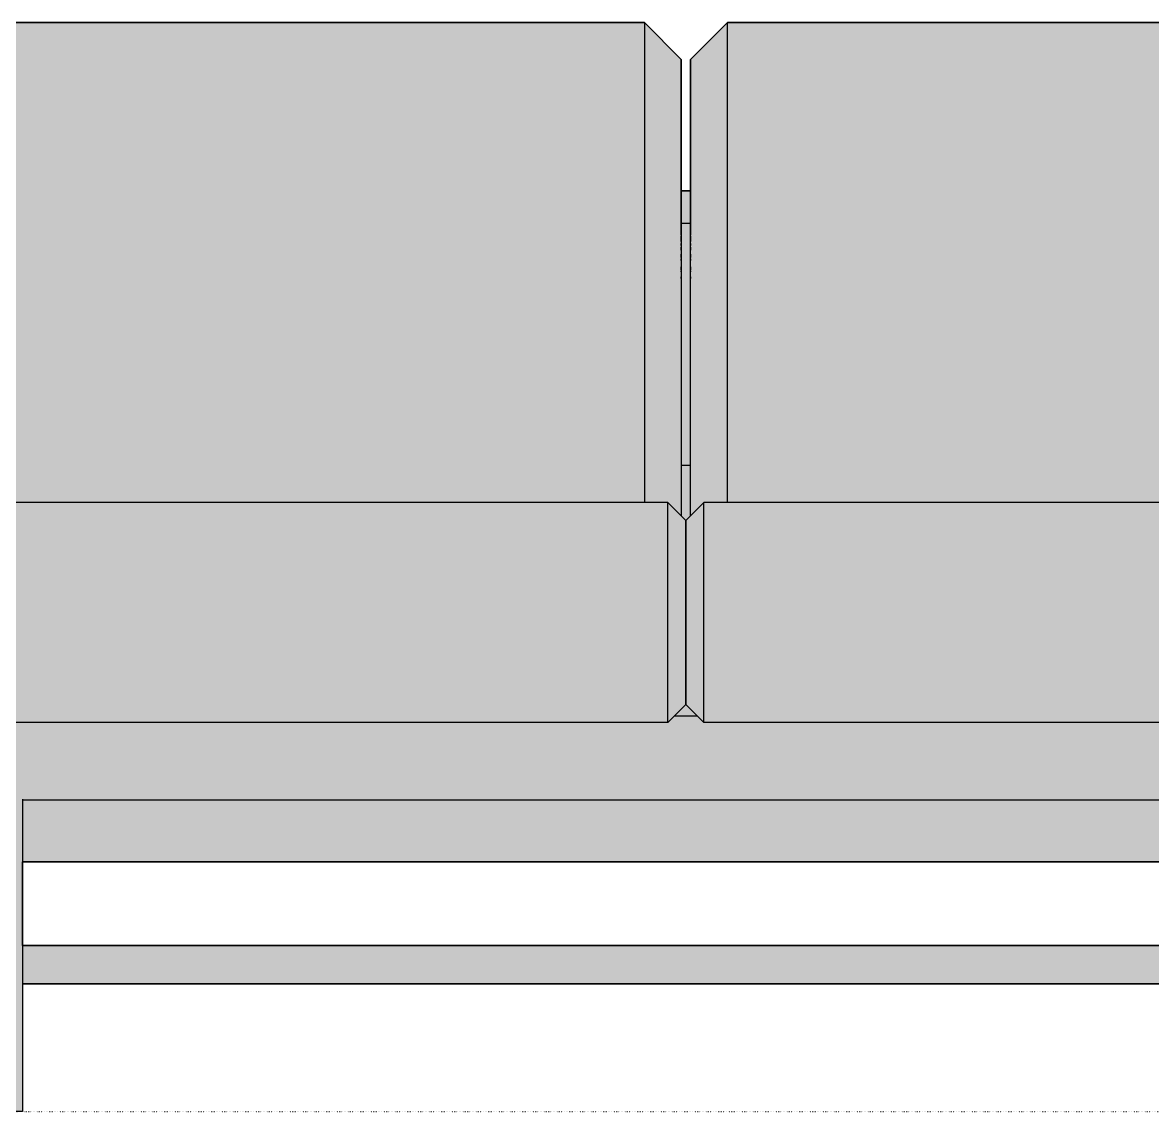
# Model space of a CAD drawing. Header units: millimetres. Extents: x 0 to 6384, y -1474 to 740.
# Drawn here: x 1549 to 2317, y 0 to 740 of the extents above; entities that cross this region are included whole.
import ezdxf

# ---------------------------------------------------------------- set-up
doc = ezdxf.new("R2010")
doc.units = ezdxf.units.MM
doc.linetypes.add('Dots', pattern=[1, 0, -1])
doc.layers.add('Blocks', color=7, linetype='Continuous')
doc.layers.add('Blocks$Fill', color=7, linetype='Continuous', true_color=0xffffff)
for name, color, linetype, lineweight, true_color in [('Blocks$Inner', 7, 'Continuous', 25, 0x007f00), ('Blocks$Outline', 7, 'Continuous', 35, 0xff3f3f), ('Groud', 7, 'Dots', 25, 0x243775)]:
    doc.layers.add(name, color=color, linetype=linetype, lineweight=lineweight, true_color=true_color)

# ---------------------------------------------------------------- blocks, each defined once
blk = doc.blocks.new('Lissoni Sofa Front')
at = {"layer": 'Blocks$Fill'}
h = blk.add_hatch(color=256, dxfattribs=at)
h.paths.add_polyline_path([(-199.13, 714.52), (-224.13, 739.52), (-1055.77, 739.52), (-1080.77, 714.52), (-1080.77, 714.52), (-1080.77, 643.77), (-1080.77, 643.14), (-1080.77, 641.87), (-1080.77, 637.06), (-1080.77, 636.15), (-1080.77, 625.35), (-1087.15, 625.35), (-1087.15, 636.15), (-1087.15, 637.06), (-1087.15, 641.87), (-1087.15, 643.14), (-1087.15, 643.77), (-1087.15, 714.16), (-1087.15, 714.52), (-1112.15, 739.52), (-1943.79, 739.52), (-1968.79, 714.52), (-1968.79, 625.35), (-1975.16, 625.35), (-1975.16, 636.15), (-1975.16, 637.06), (-1975.16, 641.87), (-1975.16, 643.14), (-1975.16, 643.77), (-1975.16, 714.16), (-1975.16, 714.52), (-1975.16, 714.52), (-2000.17, 739.52), (-2831.81, 739.52), (-2856.81, 714.52), (-2856.81, 714.52), (-2856.81, 620.56), (-2860.01, 617.35), (-2860.01, 617.35), (-2860.01, 601.35), (-2860.01, 520.84), (-2875.01, 535.84), (-2932.02, 535.84), (-2947.01, 520.84), (-2947.01, 259.92), (-2947.01, 258.84), (-2947.01, 227.02), (-2947.01, 184.3), (-2947.01, 182.37), (-2932.02, 167.37), (-2875.01, 167.37), (-2860.01, 182.37), (-2860.01, 177.53), (-2852.01, 169.53), (-2765.47, 169.53), (-2765.47, 0), (-2750.47, 0), (-2750.47, 88.98), (-2750.47, 86.59), (-1549.37, 86.59), (-1549.37, 0), (-1534.37, 0), (-1534.37, 86.59), (-333.27, 86.59), (-333.27, 1.39), (-333.27, 0), (-318.27, 0), (-318.27, 1.39), (-318.27, 169.53), (-203.92, 169.53), (-195.92, 177.55), (-195.92, 177.9), (-195.92, 182.37), (-180.92, 167.37), (-123.92, 167.37), (-108.92, 182.37), (-108.92, 483.37), (-108.92, 520.81), (-123.92, 535.84), (-180.92, 535.84), (-195.92, 520.84), (-195.92, 601.35), (-195.92, 605.11), (-195.92, 614.92), (-195.92, 617.35), (-199.13, 620.56), (-199.13, 714.16), (-199.13, 714.52)], flags=0)
h.paths.add_polyline_path([(-1549.37, 112.64), (-2750.47, 112.64), (-2750.47, 169.53), (-1549.37, 169.53)], flags=0)
h.paths.add_polyline_path([(-1534.37, 169.53), (-333.27, 169.53), (-333.27, 112.64), (-1534.37, 112.64)], flags=0)
at = {"layer": 'Blocks$Inner'}
for p, q in [((-1080.77, 625.35), (-1087.15, 625.35)), ((-1080.77, 602.96), (-1087.15, 602.96)), ((-1087.15, 438.99), (-1080.77, 438.99)), ((-1071.75, 413.51), (-1083.75, 401.51)), ((-1076.09, 268.4), (-1091.83, 268.4)), ((-333.27, 211.49), (-1534.37, 211.49)), ((-1534.37, 169.53), (-333.27, 169.53))]:
    blk.add_line(p, q, dxfattribs=at)
for points in [[(-1087.15, 714.52), (-1112.15, 739.52), (-1943.79, 739.52), (-1968.79, 714.52)], [(-199.13, 714.52), (-224.13, 739.52), (-1055.77, 739.52), (-1080.77, 714.52)], [(-1084.16, 401.51), (-1096.16, 413.51), (-1959.77, 413.51), (-1971.77, 401.51)], [(-196.14, 401.51), (-208.14, 413.51), (-1071.75, 413.51)], [(-1084.16, 276.07), (-1096.16, 264.07), (-1959.77, 264.07), (-1971.77, 276.07)], [(-196.14, 276.07), (-208.14, 264.07), (-1071.75, 264.07), (-1083.75, 276.07)], [(-1534.37, 212.09), (-1534.37, 0), (-1549.37, 0), (-1549.37, 212.03)], [(-1534.37, 112.64), (-333.27, 112.64)], [(-333.27, 86.59), (-1534.37, 86.59)]]:
    blk.add_lwpolyline(points, dxfattribs=at)
for points, knots in [([(-1112.15, 739.52), (-1112.15, 739.52), (-1112.15, 739.49), (-1112.15, 739.42), (-1112.15, 739.35)], [-0.91964694, -0.91964694, -0.91964694, -0.91964694, -0.91477273, -0.90909091, -0.90909091, -0.90909091, -0.90909091]), ([(-1112.15, 739.35), (-1112.15, 739.41), (-1112.15, 739.49), (-1112.15, 739.52), (-1112.15, 739.52)], [-0.90909091, -0.90909091, -0.90909091, -0.90909091, -0.90381518, -0.89808964, -0.89808964, -0.89808964, -0.89808964]), ([(-1112.15, 739.52), (-1112.15, 739.52), (-1112.15, 739.49), (-1112.15, 739.31), (-1112.15, 738.87), (-1112.15, 738.03), (-1112.15, 736.94), (-1112.15, 735.09), (-1112.15, 733.27), (-1112.15, 731.86)], [-0.89808964, -0.89808964, -0.89808964, -0.89808964, -0.89238259, -0.88667553, -0.87526143, -0.86384733, -0.85243323, -0.84101912, -0.81819092, -0.81819092, -0.81819092, -0.81819092]), ([(-1055.77, 731.86), (-1055.77, 733.27), (-1055.77, 735.09), (-1055.77, 736.94), (-1055.77, 738.03), (-1055.77, 738.87), (-1055.77, 739.31), (-1055.77, 739.49), (-1055.77, 739.52), (-1055.77, 739.52)], [1, 1, 1, 1, 1.02282821, 1.03424231, 1.04565641, 1.05707051, 1.06848462, 1.07419167, 1.07989872, 1.07989872, 1.07989872, 1.07989872]), ([(-1112.15, 731.86), (-1112.15, 731.24), (-1112.15, 730.21), (-1112.15, 728.47), (-1112.15, 727.18), (-1112.15, 725.99), (-1112.15, 724.97), (-1112.15, 723.93), (-1112.15, 722.62), (-1112.15, 721.05), (-1112.15, 719.28), (-1112.15, 717.59), (-1112.15, 715.7), (-1112.15, 713.62), (-1112.15, 711.64), (-1112.15, 709.87), (-1112.15, 707.92), (-1112.15, 705.61), (-1112.15, 702.98), (-1112.15, 700.49), (-1112.15, 698.1), (-1112.15, 695.8), (-1112.15, 693.55), (-1112.15, 690.41), (-1112.15, 686.33), (-1112.15, 679.47), (-1112.15, 672.48), (-1112.15, 665.19), (-1112.15, 657.56), (-1112.15, 647.79), (-1112.15, 635.79), (-1112.15, 623.62), (-1112.15, 611.63), (-1112.15, 599.63), (-1112.15, 587.77), (-1112.15, 575.82), (-1112.15, 563.5), (-1112.15, 550.92), (-1112.15, 540.72), (-1112.15, 532.49), (-1112.15, 526.34), (-1112.15, 520.29), (-1112.15, 514.47), (-1112.15, 508.52), (-1112.15, 500.37), (-1112.15, 489.95), (-1112.15, 479.67), (-1112.15, 471), (-1112.15, 464.5), (-1112.15, 457.9), (-1112.15, 449.27), (-1112.15, 440.55), (-1112.15, 431.7), (-1112.15, 423.39), (-1112.15, 417.36), (-1112.15, 413.48)], [-0.8181909, -0.8181909, -0.8181909, -0.8181909, -0.8062862, -0.8003338, -0.7943814, -0.7914052, -0.788429, -0.7854528, -0.7824766, -0.7765243, -0.7705719, -0.7646195, -0.7586671, -0.7527147, -0.7467623, -0.7437862, -0.74081, -0.7348576, -0.7289052, -0.7229528, -0.7170004, -0.7110481, -0.7050957, -0.6991433, -0.6872385, -0.6753338, -0.6515243, -0.6396195, -0.6277147, -0.6039052, -0.5800957, -0.5562862, -0.5324766, -0.5086671, -0.4848576, -0.4610481, -0.4372385, -0.413429, -0.3896195, -0.3777147, -0.36581, -0.3539052, -0.3420004, -0.3300957, -0.3181909, -0.2943814, -0.2705719, -0.2586671, -0.2467623, -0.2348576, -0.2229528, -0.1991433, -0.1872385, -0.1753338, -0.153727, -0.153727, -0.153727, -0.153727]), ([(-1055.77, 413.37), (-1055.77, 417.29), (-1055.77, 423.35), (-1055.77, 431.7), (-1055.77, 440.55), (-1055.77, 449.27), (-1055.77, 457.9), (-1055.77, 464.5), (-1055.77, 471), (-1055.77, 479.67), (-1055.77, 489.95), (-1055.77, 500.37), (-1055.77, 508.52), (-1055.77, 514.47), (-1055.77, 520.29), (-1055.77, 526.34), (-1055.77, 532.49), (-1055.77, 540.72), (-1055.77, 550.92), (-1055.77, 563.5), (-1055.77, 575.82), (-1055.77, 587.77), (-1055.77, 599.63), (-1055.77, 611.63), (-1055.77, 623.62), (-1055.77, 635.79), (-1055.77, 645.79), (-1055.77, 653.64), (-1055.77, 659.47), (-1055.77, 665.18), (-1055.77, 670.66), (-1055.77, 675.96), (-1055.77, 681.19), (-1055.77, 686.32), (-1055.77, 690.41), (-1055.77, 693.55), (-1055.77, 695.8), (-1055.77, 698.1), (-1055.77, 700.49), (-1055.77, 702.98), (-1055.77, 705.61), (-1055.77, 707.92), (-1055.77, 709.87), (-1055.77, 711.64), (-1055.77, 713.62), (-1055.77, 715.7), (-1055.77, 717.59), (-1055.77, 719.28), (-1055.77, 721.05), (-1055.77, 722.62), (-1055.77, 723.93), (-1055.77, 724.97), (-1055.77, 725.99), (-1055.77, 727.18), (-1055.77, 728.47), (-1055.77, 730.21), (-1055.77, 731.24), (-1055.77, 731.86)], [0.3353303, 0.3353303, 0.3353303, 0.3353303, 0.3571429, 0.3690476, 0.3809524, 0.4047619, 0.4166667, 0.4285714, 0.4404762, 0.452381, 0.4761905, 0.5, 0.5119048, 0.5238095, 0.5357143, 0.547619, 0.5595238, 0.5714286, 0.5952381, 0.6190476, 0.6428571, 0.6666667, 0.6904762, 0.7142857, 0.7380952, 0.7619048, 0.7857143, 0.797619, 0.8095238, 0.8214286, 0.8333333, 0.8452381, 0.8571429, 0.8690476, 0.8809524, 0.8869048, 0.8928571, 0.8988095, 0.9047619, 0.9107143, 0.9166667, 0.922619, 0.9255952, 0.9285714, 0.9345238, 0.9404762, 0.9464286, 0.952381, 0.9583333, 0.9642857, 0.9672619, 0.9702381, 0.9732143, 0.9761905, 0.9821429, 0.9880952, 1, 1, 1, 1]), ([(-1087.15, 714.16), (-1087.15, 714.16), (-1087.15, 714.21), (-1087.15, 714.29), (-1087.15, 714.38), (-1087.15, 714.44), (-1087.15, 714.47), (-1087.15, 714.49), (-1087.15, 714.51), (-1087.15, 714.52), (-1087.15, 714.52), (-1087.15, 714.52), (-1087.15, 714.48), (-1087.15, 714.36), (-1087.15, 714.11), (-1087.15, 713.74), (-1087.15, 713.26), (-1087.15, 712.68), (-1087.15, 711.77), (-1087.15, 710.4), (-1087.15, 709.06), (-1087.15, 708.33)], [-41.631199, -41.631199, -41.631199, -41.631199, -41.487791, -40.523591, -39.365025, -38.206459, -37.550903, -36.895347, -36.23979, -35.584234, -34.793086, -34.001939, -32.419643, -29.235437, -26.051231, -22.81754, -19.583849, -16.294987, -13.006125, -6.503063, 0, 0, 0, 0]), ([(-1080.77, 708.33), (-1080.77, 709.06), (-1080.77, 710.4), (-1080.77, 711.77), (-1080.77, 712.68), (-1080.77, 713.26), (-1080.77, 713.74), (-1080.77, 714.11), (-1080.77, 714.36), (-1080.77, 714.48), (-1080.77, 714.52), (-1080.77, 714.52), (-1080.77, 714.52), (-1080.77, 714.51), (-1080.77, 714.49), (-1080.77, 714.47), (-1080.77, 714.44), (-1080.77, 714.38), (-1080.77, 714.29), (-1080.77, 714.21), (-1080.77, 714.16), (-1080.77, 714.16)], [471.464681, 471.464681, 471.464681, 471.464681, 477.967744, 484.470806, 487.759668, 491.04853, 494.282221, 497.515911, 500.700118, 503.884324, 505.466619, 506.257767, 507.048915, 507.704471, 508.360027, 509.015584, 509.67114, 510.829706, 511.988272, 512.952472, 513.09588, 513.09588, 513.09588, 513.09588]), ([(-1087.15, 708.33), (-1087.15, 707.81), (-1087.15, 707.02), (-1087.15, 705.86), (-1087.15, 705.11), (-1087.15, 704.57), (-1087.15, 704.26), (-1087.15, 704.05), (-1087.15, 703.84), (-1087.15, 703.66), (-1087.15, 703.47), (-1087.15, 703.11), (-1087.15, 702.57), (-1087.15, 701.93), (-1087.15, 701.38), (-1087.15, 700.92), (-1087.15, 700.47), (-1087.15, 699.99), (-1087.15, 699.58), (-1087.15, 699.23), (-1087.15, 698.93), (-1087.15, 698.6), (-1087.15, 698.1), (-1087.15, 697.26), (-1087.15, 696.06), (-1087.15, 694.69), (-1087.15, 693.34), (-1087.15, 692.35), (-1087.15, 691.7), (-1087.15, 691.37), (-1087.15, 691), (-1087.15, 690.47), (-1087.15, 689.77), (-1087.15, 688.87), (-1087.15, 687.9), (-1087.15, 686.86), (-1087.15, 685.82), (-1087.15, 684.71), (-1087.15, 683.53), (-1087.15, 682.29), (-1087.15, 681.04), (-1087.15, 679.77), (-1087.15, 678.47), (-1087.15, 677.15), (-1087.15, 675.82), (-1087.15, 674.11), (-1087.15, 672.01), (-1087.15, 669.5), (-1087.15, 666.98), (-1087.15, 664.39), (-1087.15, 661.74), (-1087.15, 659.01), (-1087.15, 656.25), (-1087.15, 653.92), (-1087.15, 652.03), (-1087.15, 650.58), (-1087.15, 649.12), (-1087.15, 647.1), (-1087.15, 644.54), (-1087.15, 641.39), (-1087.15, 638.2), (-1087.15, 635.41), (-1087.15, 633.04), (-1087.15, 631.39), (-1087.15, 630.01), (-1087.15, 628.91), (-1087.15, 627.8), (-1087.15, 625.51), (-1087.15, 622.03), (-1087.15, 617.32), (-1087.15, 612.59), (-1087.15, 607.72), (-1087.15, 602.7), (-1087.15, 597.53), (-1087.15, 592.36), (-1087.15, 587.16), (-1087.15, 581.93), (-1087.15, 576.58), (-1087.15, 572.06), (-1087.15, 568.38), (-1087.15, 565.64), (-1087.15, 562.91), (-1087.15, 560.19), (-1087.15, 557.48), (-1087.15, 554.78), (-1087.15, 552.54), (-1087.15, 550.76), (-1087.15, 548.71), (-1087.15, 545.95), (-1087.15, 541.18), (-1087.15, 535.12), (-1087.15, 527.77), (-1087.15, 520.42), (-1087.15, 514.56), (-1087.15, 510.67), (-1087.15, 508.73), (-1087.15, 507.11), (-1087.15, 505.33), (-1087.15, 502.77), (-1087.15, 499.6), (-1087.15, 495.86), (-1087.15, 492.17), (-1087.15, 488.58), (-1087.15, 485.03), (-1087.15, 481.6), (-1087.15, 478.21), (-1087.15, 474.94), (-1087.15, 472.5), (-1087.15, 470.92), (-1087.15, 470.15), (-1087.15, 469.42), (-1087.15, 464.9), (-1087.15, 459.51), (-1087.15, 453.77), (-1087.15, 452.17), (-1087.15, 451.63), (-1087.15, 447.41), (-1087.15, 443.2), (-1087.15, 438.99), (-1087.15, 427.49), (-1087.15, 415.99), (-1087.15, 404.49)], [0, 0, 0, 0, 4.569263, 6.657501, 8.74574, 9.7126, 10.196029, 10.679459, 11.045295, 11.411131, 11.776967, 12.142804, 13.474757, 14.806711, 15.584888, 16.363065, 17.141242, 17.919419, 18.780806, 19.211499, 19.642193, 20.262775, 20.883357, 22.12452, 24.391356, 26.658191, 28.62163, 30.585069, 31.017029, 31.448989, 32.000539, 32.55209, 33.709257, 34.866424, 36.2294, 37.592376, 38.955352, 40.318328, 41.919302, 43.520277, 45.121251, 46.722226, 48.430311, 50.138397, 51.846483, 53.554568, 56.781817, 60.009066, 63.236314, 66.463563, 69.838562, 73.213561, 76.588561, 79.96356, 81.665389, 83.367218, 85.1141, 86.860982, 90.465204, 94.069427, 97.719132, 101.368837, 103.518952, 105.669066, 106.893421, 108.117776, 109.34213, 110.566485, 115.709186, 120.851887, 125.994587, 131.137288, 136.720928, 142.304567, 147.888207, 153.471846, 159.159451, 164.847056, 170.816787, 173.801653, 176.786519, 179.714196, 182.641874, 185.569551, 188.497229, 191.359143, 192.7901, 194.221057, 197.941849, 201.662641, 209.48773, 217.312819, 225.137907, 232.962996, 236.080122, 237.638685, 239.197248, 241.292611, 243.387974, 247.455214, 251.522454, 255.426931, 259.331407, 263.048045, 266.764682, 270.255434, 273.746186, 276.99563, 277.819041, 278.642452, 279.362736, 280.083019, 292.506719, 295.692417, 297.323908, 297.323908, 297.323908, 309.977044, 309.977044, 309.977044, 344.505714, 344.505714, 344.505714, 344.505714]), ([(-1080.77, 404.49), (-1080.77, 415.99), (-1080.77, 427.49), (-1080.77, 438.99), (-1080.77, 443.2), (-1080.77, 447.41), (-1080.77, 451.63), (-1080.77, 452.17), (-1080.77, 453.77), (-1080.77, 459.51), (-1080.77, 464.9), (-1080.77, 469.42), (-1080.77, 470.15), (-1080.77, 470.92), (-1080.77, 472.5), (-1080.77, 474.94), (-1080.77, 478.21), (-1080.77, 481.6), (-1080.77, 485.03), (-1080.77, 488.58), (-1080.77, 492.17), (-1080.77, 495.86), (-1080.77, 499.6), (-1080.77, 502.77), (-1080.77, 505.33), (-1080.77, 507.11), (-1080.77, 508.73), (-1080.77, 510.67), (-1080.77, 514.56), (-1080.77, 520.42), (-1080.77, 527.77), (-1080.77, 535.12), (-1080.77, 541.18), (-1080.77, 545.95), (-1080.77, 548.71), (-1080.77, 550.76), (-1080.77, 552.54), (-1080.77, 554.78), (-1080.77, 557.48), (-1080.77, 560.19), (-1080.77, 562.91), (-1080.77, 565.64), (-1080.77, 568.38), (-1080.77, 572.06), (-1080.77, 576.58), (-1080.77, 581.93), (-1080.77, 587.16), (-1080.77, 592.36), (-1080.77, 597.53), (-1080.77, 602.7), (-1080.77, 607.72), (-1080.77, 612.59), (-1080.77, 617.32), (-1080.77, 622.03), (-1080.77, 625.51), (-1080.77, 627.8), (-1080.77, 628.91), (-1080.77, 630.01), (-1080.77, 631.39), (-1080.77, 633.04), (-1080.77, 635.41), (-1080.77, 638.2), (-1080.77, 641.39), (-1080.77, 644.54), (-1080.77, 647.1), (-1080.77, 649.12), (-1080.77, 650.58), (-1080.77, 652.03), (-1080.77, 653.92), (-1080.77, 656.25), (-1080.77, 659.01), (-1080.77, 661.74), (-1080.77, 664.39), (-1080.77, 666.98), (-1080.77, 669.5), (-1080.77, 672.01), (-1080.77, 674.11), (-1080.77, 675.82), (-1080.77, 677.15), (-1080.77, 678.47), (-1080.77, 679.77), (-1080.77, 681.04), (-1080.77, 682.29), (-1080.77, 683.53), (-1080.77, 684.71), (-1080.77, 685.82), (-1080.77, 686.86), (-1080.77, 687.9), (-1080.77, 688.87), (-1080.77, 689.77), (-1080.77, 690.47), (-1080.77, 691), (-1080.77, 691.37), (-1080.77, 691.7), (-1080.77, 692.35), (-1080.77, 693.34), (-1080.77, 694.69), (-1080.77, 696.06), (-1080.77, 697.26), (-1080.77, 698.1), (-1080.77, 698.6), (-1080.77, 698.93), (-1080.77, 699.23), (-1080.77, 699.58), (-1080.77, 699.99), (-1080.77, 700.47), (-1080.77, 700.92), (-1080.77, 701.38), (-1080.77, 701.93), (-1080.77, 702.57), (-1080.77, 703.11), (-1080.77, 703.47), (-1080.77, 703.66), (-1080.77, 703.84), (-1080.77, 704.05), (-1080.77, 704.26), (-1080.77, 704.57), (-1080.77, 705.11), (-1080.77, 705.86), (-1080.77, 707.02), (-1080.77, 707.81), (-1080.77, 708.33)], [126.958945, 126.958945, 126.958945, 126.958945, 161.487631, 161.487631, 161.487631, 174.142335, 174.142335, 174.142335, 175.772264, 178.957961, 191.381662, 192.101945, 192.822229, 193.64564, 194.469051, 197.718495, 201.209247, 204.699999, 208.416636, 212.133274, 216.03775, 219.942227, 224.009467, 228.076707, 230.17207, 232.267433, 233.825996, 235.384559, 238.501685, 246.326774, 254.151862, 261.976951, 269.80204, 273.522832, 277.243624, 278.674581, 280.105538, 282.967452, 285.895129, 288.822807, 291.750485, 294.678162, 297.663028, 300.647894, 306.617625, 312.30523, 317.992835, 323.576474, 329.160114, 334.743753, 340.327393, 345.470093, 350.612794, 355.755495, 360.898196, 362.12255, 363.346905, 364.57126, 365.795614, 367.945729, 370.095844, 373.745549, 377.395254, 380.999476, 384.603699, 386.350581, 388.097463, 389.799292, 391.501121, 394.87612, 398.251119, 401.626119, 405.001118, 408.228367, 411.455615, 414.682864, 417.910113, 419.618198, 421.326284, 423.034369, 424.742455, 426.343429, 427.944404, 429.545378, 431.146353, 432.509329, 433.872305, 435.235281, 436.598256, 437.755424, 438.912591, 439.464141, 440.015692, 440.447652, 440.879612, 442.843051, 444.806489, 447.073325, 449.34016, 450.581324, 451.201906, 451.822488, 452.253181, 452.683875, 453.545262, 454.323439, 455.101616, 455.879793, 456.65797, 457.989924, 459.321877, 459.687713, 460.053549, 460.419385, 460.785222, 461.268651, 461.752081, 462.718941, 464.807179, 466.895418, 471.464681, 471.464681, 471.464681, 471.464681]), ([(-1087.15, 637.06), (-1087.15, 637.52), (-1087.15, 639.12), (-1087.15, 640.72), (-1087.15, 641.87)], [-138.770664, -138.770664, -138.770664, -138.770664, -137.322311, -133.682963, -133.682963, -133.682963, -133.682963]), ([(-1087.15, 641.87), (-1087.15, 640.72), (-1087.15, 639.12), (-1087.15, 637.52), (-1087.15, 637.06)], [-133.682963, -133.682963, -133.682963, -133.682963, -130.043616, -128.595263, -128.595263, -128.595263, -128.595263]), ([(-1080.77, 641.87), (-1080.77, 640.72), (-1080.77, 639.12), (-1080.77, 637.52), (-1080.77, 637.06)], [133.682963, 133.682963, 133.682963, 133.682963, 137.322311, 138.770664, 138.770664, 138.770664, 138.770664]), ([(-1080.77, 637.06), (-1080.77, 637.44), (-1080.77, 638.89), (-1080.77, 640.49), (-1080.77, 641.71), (-1080.77, 641.87)], [138.770664, 138.770664, 138.770664, 138.770664, 140.054615, 143.70432, 144.241505, 144.241505, 144.241505, 144.241505]), ([(-1087.15, 595.38), (-1087.15, 595.4), (-1087.15, 596.32), (-1087.15, 598.16), (-1087.15, 600.89), (-1087.15, 603.62), (-1087.15, 606.34), (-1087.15, 609.07), (-1087.15, 611.78), (-1087.15, 614.5), (-1087.15, 618.09), (-1087.15, 622.55), (-1087.15, 627.87), (-1087.15, 632.4), (-1087.15, 635.15), (-1087.15, 636.15)], [-181.976899, -181.976899, -181.976899, -181.976899, -181.935618, -179.13966, -176.343702, -173.547743, -170.751785, -167.948903, -165.146021, -162.343139, -159.540257, -153.98577, -148.431284, -142.876797, -139.734417, -139.734417, -139.734417, -139.734417]), ([(-1087.15, 636.15), (-1087.15, 635.15), (-1087.15, 632.4), (-1087.15, 627.87), (-1087.15, 622.55), (-1087.15, 618.09), (-1087.15, 614.5), (-1087.15, 611.78), (-1087.15, 609.07), (-1087.15, 606.34), (-1087.15, 603.62), (-1087.15, 600.89), (-1087.15, 598.16), (-1087.15, 596.32), (-1087.15, 595.4), (-1087.15, 595.38)], [-139.734417, -139.734417, -139.734417, -139.734417, -136.592037, -131.03755, -125.483064, -119.928578, -117.125695, -114.322813, -111.519931, -108.717049, -105.921091, -103.125133, -100.329174, -97.533216, -97.491935, -97.491935, -97.491935, -97.491935]), ([(-1080.77, 636.15), (-1080.77, 635.15), (-1080.77, 632.4), (-1080.77, 627.87), (-1080.77, 622.55), (-1080.77, 618.09), (-1080.77, 614.5), (-1080.77, 611.78), (-1080.77, 609.07), (-1080.77, 606.34), (-1080.77, 603.62), (-1080.77, 600.89), (-1080.77, 598.16), (-1080.77, 596.32), (-1080.77, 595.4), (-1080.77, 595.38)], [139.734417, 139.734417, 139.734417, 139.734417, 142.876797, 148.431284, 153.98577, 159.540257, 162.343139, 165.146021, 167.948903, 170.751785, 173.547743, 176.343702, 179.13966, 181.935618, 181.976899, 181.976899, 181.976899, 181.976899]), ([(-1080.77, 595.38), (-1080.77, 596.1), (-1080.77, 598.54), (-1080.77, 602.7), (-1080.77, 607.72), (-1080.77, 612.59), (-1080.77, 617.32), (-1080.77, 622.03), (-1080.77, 625.51), (-1080.77, 627.8), (-1080.77, 628.91), (-1080.77, 630.01), (-1080.77, 631.39), (-1080.77, 633.04), (-1080.77, 634.72), (-1080.77, 635.75), (-1080.77, 636.15)], [181.976899, 181.976899, 181.976899, 181.976899, 184.298459, 189.882099, 195.465738, 200.608439, 205.75114, 210.893841, 216.036541, 217.260896, 218.485251, 219.709605, 220.93396, 223.084075, 225.234189, 226.569406, 226.569406, 226.569406, 226.569406]), ([(-1080.77, 590.81), (-1080.77, 591.33), (-1080.77, 592.63), (-1080.77, 593.94), (-1080.77, 594.73)], [330.134379, 330.134379, 330.134379, 330.134379, 331.814522, 334.371047, 334.371047, 334.371047, 334.371047]), ([(-1087.15, 577.96), (-1087.15, 578.34), (-1087.15, 578.74), (-1087.15, 579.13), (-1087.15, 579.14)], [199.713636, 199.713636, 199.713636, 199.713636, 200.88156, 200.916598, 200.916598, 200.916598, 200.916598]), ([(-1087.15, 579.14), (-1087.15, 579.13), (-1087.15, 578.74), (-1087.15, 578.34), (-1087.15, 577.96)], [200.916598, 200.916598, 200.916598, 200.916598, 200.951636, 202.11956, 202.11956, 202.11956, 202.11956]), ([(-1080.77, 579.93), (-1080.77, 580.6), (-1080.77, 581.39), (-1080.77, 582.18), (-1080.77, 582.3)], [197.7087, 197.7087, 197.7087, 197.7087, 199.861416, 200.266517, 200.266517, 200.266517, 200.266517]), ([(-1080.77, 579.14), (-1080.77, 579.13), (-1080.77, 578.74), (-1080.77, 578.34), (-1080.77, 577.96)], [309.299434, 309.299434, 309.299434, 309.299434, 309.334472, 310.502396, 310.502396, 310.502396, 310.502396]), ([(-1096.16, 374.41), (-1096.16, 375.33), (-1096.16, 377.15), (-1096.16, 379.85), (-1096.16, 382.48), (-1096.16, 385.79), (-1096.16, 389.53), (-1096.16, 394.89), (-1096.16, 400.56), (-1096.16, 407.61), (-1096.16, 411.84), (-1096.16, 413.38), (-1096.16, 413.51), (-1096.16, 413.51)], [1, 1, 1, 1, 1.0044643, 1.0089286, 1.0133929, 1.0178571, 1.0267857, 1.0357143, 1.0535714, 1.0714286, 1.1071429, 1.125, 1.1420373, 1.1420373, 1.1420373, 1.1420373]), ([(-1071.75, 374.41), (-1071.75, 375.23), (-1071.75, 376.8), (-1071.75, 379.21), (-1071.75, 381.81), (-1071.75, 384.67), (-1071.75, 387.21), (-1071.75, 390.24), (-1071.75, 393.54), (-1071.75, 397.16), (-1071.75, 400.38), (-1071.75, 403.22), (-1071.75, 406.49), (-1071.75, 409.7), (-1071.75, 412.23), (-1071.75, 413.39), (-1071.75, 413.51), (-1071.75, 413.51)], [0, 0, 0, 0, 0.0044643, 0.0089286, 0.0133929, 0.0178571, 0.0223214, 0.0267857, 0.0357143, 0.0446429, 0.0535714, 0.0625, 0.0714286, 0.0892857, 0.1071429, 0.125, 0.142038, 0.142038, 0.142038, 0.142038]), ([(-1084.16, 401.46), (-1084.16, 401.47), (-1084.16, 401.48), (-1084.16, 401.5), (-1084.16, 401.52), (-1084.16, 401.5), (-1084.16, 401.42), (-1084.16, 401.28), (-1084.16, 401.09), (-1084.16, 400.88), (-1084.16, 400.69), (-1084.16, 400.47), (-1084.16, 399.92), (-1084.16, 398.76), (-1084.16, 396.92), (-1084.16, 395.14), (-1084.16, 393.7), (-1084.16, 392.11), (-1084.16, 390.41), (-1084.16, 388.6), (-1084.16, 386.05), (-1084.16, 383.61), (-1084.16, 381.4), (-1084.16, 380.38), (-1084.16, 379.32), (-1084.16, 378.28), (-1084.16, 377.27), (-1084.16, 376.46), (-1084.16, 375.81), (-1084.16, 375.37), (-1084.16, 374.96), (-1084.16, 374.16), (-1084.16, 372.88), (-1084.16, 371.52), (-1084.16, 370.53), (-1084.16, 369.95), (-1084.16, 369.36), (-1084.16, 368.73), (-1084.16, 368.05), (-1084.16, 367.58), (-1084.16, 367.34)], [-103.600944, -103.600944, -103.600944, -103.600944, -102.501453, -100.413012, -96.236129, -92.279132, -88.322136, -84.45772, -80.593305, -78.519236, -76.445166, -74.371097, -72.297027, -63.016145, -53.735263, -49.471845, -45.208426, -40.945007, -36.681588, -32.760934, -28.840281, -20.998973, -19.32189, -17.644807, -15.967723, -14.29064, -12.892165, -11.493689, -10.830054, -10.166419, -9.676588, -9.186757, -6.955333, -4.72391, -3.989056, -3.254202, -2.519348, -1.784494, -0.892247, 0, 0, 0, 0]), ([(-1083.75, 367.34), (-1083.75, 367.58), (-1083.75, 368.05), (-1083.75, 368.73), (-1083.75, 369.36), (-1083.75, 369.95), (-1083.75, 370.53), (-1083.75, 371.52), (-1083.75, 372.88), (-1083.75, 374.16), (-1083.75, 374.96), (-1083.75, 375.37), (-1083.75, 375.81), (-1083.75, 376.46), (-1083.75, 377.27), (-1083.75, 378.28), (-1083.75, 379.32), (-1083.75, 380.38), (-1083.75, 381.4), (-1083.75, 383.61), (-1083.75, 386.05), (-1083.75, 388.6), (-1083.75, 390.41), (-1083.75, 392.11), (-1083.75, 393.7), (-1083.75, 395.14), (-1083.75, 396.92), (-1083.75, 398.76), (-1083.75, 399.92), (-1083.75, 400.47), (-1083.75, 400.69), (-1083.75, 400.88), (-1083.75, 401.09), (-1083.75, 401.28), (-1083.75, 401.42), (-1083.75, 401.5), (-1083.75, 401.52), (-1083.75, 401.5), (-1083.75, 401.48), (-1083.75, 401.47), (-1083.75, 401.46)], [1128.239084, 1128.239084, 1128.239084, 1128.239084, 1129.131331, 1130.023578, 1130.758432, 1131.493286, 1132.22814, 1132.962994, 1135.194418, 1137.425841, 1137.915672, 1138.405503, 1139.069138, 1139.732774, 1141.131249, 1142.529724, 1144.206807, 1145.883891, 1147.560974, 1149.238057, 1157.079365, 1161.000018, 1164.920672, 1169.184091, 1173.44751, 1177.710929, 1181.974348, 1191.255229, 1200.536111, 1202.610181, 1204.68425, 1206.75832, 1208.832389, 1212.696804, 1216.56122, 1220.518217, 1224.475213, 1228.652096, 1230.740537, 1231.840028, 1231.840028, 1231.840028, 1231.840028]), ([(-1096.16, 264.28), (-1096.16, 264.17), (-1096.16, 263.97), (-1096.16, 264.29), (-1096.16, 265.97), (-1096.16, 268.65), (-1096.16, 271.37), (-1096.16, 274.45), (-1096.16, 277.99), (-1096.16, 281.89), (-1096.16, 285.97), (-1096.16, 291.42), (-1096.16, 298.6), (-1096.16, 304.96), (-1096.16, 310.18), (-1096.16, 315.46), (-1096.16, 322.1), (-1096.16, 329.98), (-1096.16, 337.81), (-1096.16, 345.62), (-1096.16, 353.41), (-1096.16, 360.9), (-1096.16, 367.91), (-1096.16, 372.26), (-1096.16, 374.41)], [0.8055556, 0.8055556, 0.8055556, 0.8055556, 0.8125, 0.8229167, 0.8333333, 0.84375, 0.8489583, 0.8541667, 0.8645833, 0.8697917, 0.875, 0.8854167, 0.8958333, 0.90625, 0.9114583, 0.9166667, 0.9270833, 0.9375, 0.9479167, 0.9583333, 0.96875, 0.9791667, 0.9895833, 1, 1, 1, 1]), ([(-1071.75, 264.28), (-1071.75, 264.17), (-1071.75, 263.97), (-1071.75, 264.29), (-1071.75, 265.97), (-1071.75, 268.65), (-1071.75, 271.37), (-1071.75, 274.45), (-1071.75, 277.99), (-1071.75, 281.89), (-1071.75, 285.97), (-1071.75, 291.42), (-1071.75, 298.6), (-1071.75, 304.96), (-1071.75, 310.18), (-1071.75, 315.46), (-1071.75, 322.1), (-1071.75, 329.98), (-1071.75, 337.81), (-1071.75, 345.62), (-1071.75, 353.41), (-1071.75, 360.9), (-1071.75, 367.91), (-1071.75, 372.26), (-1071.75, 374.41)], [-0.1944444, -0.1944444, -0.1944444, -0.1944444, -0.1875, -0.1770833, -0.1666667, -0.15625, -0.1510417, -0.1458333, -0.1354167, -0.1302083, -0.125, -0.1145833, -0.1041667, -0.09375, -0.0885417, -0.0833333, -0.0729167, -0.0625, -0.0520833, -0.0416667, -0.03125, -0.0208333, -0.0104167, 0, 0, 0, 0]), ([(-1084.16, 367.34), (-1084.16, 365.78), (-1084.16, 363.85), (-1084.16, 361.46), (-1084.16, 360.28), (-1084.16, 359.06), (-1084.16, 357.36), (-1084.16, 355.19), (-1084.16, 353.18), (-1084.16, 351.84), (-1084.16, 351.21), (-1084.16, 350.61), (-1084.16, 350.02), (-1084.16, 349.44), (-1084.16, 348.85), (-1084.16, 348.26), (-1084.16, 347.42), (-1084.16, 346.34), (-1084.16, 345), (-1084.16, 343.66), (-1084.16, 342.22), (-1084.16, 340.69), (-1084.16, 338.51), (-1084.16, 334.66), (-1084.16, 330.22), (-1084.16, 325.75), (-1084.16, 323.24), (-1084.16, 321.57), (-1084.16, 320.75), (-1084.16, 319.92), (-1084.16, 318.87), (-1084.16, 317.58), (-1084.16, 316.33), (-1084.16, 315.36), (-1084.16, 314.65), (-1084.16, 313.95), (-1084.16, 313.07), (-1084.16, 312.21), (-1084.16, 311.38), (-1084.16, 310.17), (-1084.16, 308.4), (-1084.16, 306.44), (-1084.16, 304.87), (-1084.16, 303.74), (-1084.16, 302.71), (-1084.16, 301.77), (-1084.16, 300.85), (-1084.16, 299.94), (-1084.16, 299.04), (-1084.16, 298.1), (-1084.16, 297.1), (-1084.16, 296.07), (-1084.16, 295.05), (-1084.16, 294.2), (-1084.16, 293.51), (-1084.16, 292.97), (-1084.16, 292.44), (-1084.16, 291.85), (-1084.16, 291.22), (-1084.16, 290.53), (-1084.16, 289.84), (-1084.16, 288.87), (-1084.16, 287.61), (-1084.16, 286.16), (-1084.16, 285.03), (-1084.16, 284.2), (-1084.16, 283.61), (-1084.16, 283.06), (-1084.16, 282.54), (-1084.16, 282.04), (-1084.16, 281.59), (-1084.16, 281.16), (-1084.16, 280.64), (-1084.16, 279.76), (-1084.16, 278.87), (-1084.16, 278.09), (-1084.16, 277.66), (-1084.16, 277.35), (-1084.16, 277.07), (-1084.16, 276.78), (-1084.16, 276.5), (-1084.16, 276.3), (-1084.16, 276.16), (-1084.16, 276.08), (-1084.16, 276.07), (-1084.16, 276.07)], [0, 0, 0, 0, 5.759303, 7.108842, 8.458381, 9.896357, 11.334334, 14.226593, 17.118853, 17.801048, 18.483242, 19.091354, 19.699466, 20.305916, 20.912367, 21.518817, 22.125268, 23.490098, 24.854927, 26.219757, 27.584586, 29.234101, 30.883615, 34.182644, 40.905709, 44.267242, 47.628775, 48.450739, 49.272703, 50.094667, 50.916631, 52.439288, 53.961946, 54.667296, 55.372646, 56.077996, 56.783346, 58.046529, 58.678121, 59.309712, 61.751439, 64.193166, 65.49803, 66.802895, 67.841587, 68.880279, 69.896523, 70.912767, 71.929011, 72.945255, 74.164857, 75.384459, 76.604061, 77.823662, 78.486152, 79.148641, 79.81113, 80.473619, 81.343279, 82.212939, 83.082598, 83.952258, 85.968807, 87.985357, 89.82284, 90.741582, 91.660324, 92.509619, 93.358914, 94.208209, 95.057505, 95.838996, 96.620487, 98.18347, 101.449463, 103.082459, 104.715456, 105.480088, 106.24472, 107.773984, 109.191319, 110.608653, 112.119488, 113.630323, 115.346289, 115.346289, 115.346289, 115.346289]), ([(-1083.75, 276.07), (-1083.75, 276.07), (-1083.75, 276.08), (-1083.75, 276.16), (-1083.75, 276.3), (-1083.75, 276.5), (-1083.75, 276.78), (-1083.75, 277.07), (-1083.75, 277.35), (-1083.75, 277.66), (-1083.75, 278.09), (-1083.75, 278.87), (-1083.75, 279.76), (-1083.75, 280.64), (-1083.75, 281.16), (-1083.75, 281.59), (-1083.75, 282.04), (-1083.75, 282.54), (-1083.75, 283.06), (-1083.75, 283.61), (-1083.75, 284.2), (-1083.75, 285.03), (-1083.75, 286.16), (-1083.75, 287.61), (-1083.75, 288.87), (-1083.75, 289.84), (-1083.75, 290.53), (-1083.75, 291.22), (-1083.75, 291.85), (-1083.75, 292.44), (-1083.75, 292.97), (-1083.75, 293.51), (-1083.75, 294.2), (-1083.75, 295.05), (-1083.75, 296.07), (-1083.75, 297.1), (-1083.75, 298.1), (-1083.75, 299.04), (-1083.75, 299.94), (-1083.75, 300.85), (-1083.75, 301.77), (-1083.75, 302.71), (-1083.75, 303.74), (-1083.75, 304.87), (-1083.75, 306.44), (-1083.75, 308.4), (-1083.75, 310.17), (-1083.75, 311.38), (-1083.75, 312.21), (-1083.75, 313.07), (-1083.75, 313.95), (-1083.75, 314.65), (-1083.75, 315.36), (-1083.75, 316.33), (-1083.75, 317.58), (-1083.75, 318.87), (-1083.75, 319.92), (-1083.75, 320.75), (-1083.75, 321.57), (-1083.75, 323.24), (-1083.75, 325.75), (-1083.75, 330.22), (-1083.75, 334.66), (-1083.75, 338.51), (-1083.75, 340.69), (-1083.75, 342.22), (-1083.75, 343.66), (-1083.75, 345), (-1083.75, 346.34), (-1083.75, 347.42), (-1083.75, 348.26), (-1083.75, 348.85), (-1083.75, 349.44), (-1083.75, 350.02), (-1083.75, 350.61), (-1083.75, 351.21), (-1083.75, 351.84), (-1083.75, 353.18), (-1083.75, 355.19), (-1083.75, 357.36), (-1083.75, 359.06), (-1083.75, 360.28), (-1083.75, 361.46), (-1083.75, 363.85), (-1083.75, 365.78), (-1083.75, 367.34)], [1012.892795, 1012.892795, 1012.892795, 1012.892795, 1014.608762, 1016.119596, 1017.630431, 1019.047766, 1020.4651, 1021.994365, 1022.758997, 1023.523629, 1025.156625, 1026.789621, 1030.055614, 1031.618597, 1032.400088, 1033.18158, 1034.030875, 1034.88017, 1035.729465, 1036.57876, 1037.497502, 1038.416244, 1040.253728, 1042.270277, 1044.286826, 1045.156486, 1046.026145, 1046.895805, 1047.765465, 1048.427954, 1049.090443, 1049.752933, 1050.415422, 1051.635024, 1052.854626, 1054.074227, 1055.293829, 1056.310073, 1057.326317, 1058.342561, 1059.358805, 1060.397497, 1061.436189, 1062.741054, 1064.045918, 1066.487645, 1068.929372, 1069.560964, 1070.192555, 1071.455738, 1072.161088, 1072.866438, 1073.571788, 1074.277138, 1075.799796, 1077.322453, 1078.144417, 1078.966381, 1079.788345, 1080.610309, 1083.971842, 1087.333375, 1094.056441, 1097.355469, 1099.004984, 1100.654498, 1102.019327, 1103.384157, 1104.748987, 1106.113816, 1106.720267, 1107.326717, 1107.933168, 1108.539619, 1109.14773, 1109.755842, 1110.438037, 1111.120231, 1114.012491, 1116.90475, 1118.342727, 1119.780703, 1121.130242, 1122.479782, 1128.239084, 1128.239084, 1128.239084, 1128.239084])]:
    blk.add_open_spline(points, degree=3, knots=knots, dxfattribs=at)
for points in [[(-1087.15, 643.14), (-1087.15, 643.35), (-1087.15, 643.56), (-1087.15, 643.77)], [(-1087.15, 643.77), (-1087.15, 643.56), (-1087.15, 643.35), (-1087.15, 643.14)], [(-1080.77, 643.77), (-1080.77, 643.56), (-1080.77, 643.35), (-1080.77, 643.14)], [(-1080.77, 643.14), (-1080.77, 643.35), (-1080.77, 643.56), (-1080.77, 643.77)], [(-1087.15, 590.81), (-1087.15, 592.12), (-1087.15, 593.42), (-1087.15, 594.73)], [(-1087.15, 594.73), (-1087.15, 593.42), (-1087.15, 592.12), (-1087.15, 590.81)], [(-1080.77, 594.73), (-1080.77, 593.42), (-1080.77, 592.12), (-1080.77, 590.81)], [(-1087.15, 588.19), (-1087.15, 588.63), (-1087.15, 589.06), (-1087.15, 589.5)], [(-1087.15, 589.5), (-1087.15, 589.06), (-1087.15, 588.63), (-1087.15, 588.19)], [(-1087.15, 584.91), (-1087.15, 585.57), (-1087.15, 586.22), (-1087.15, 586.88)], [(-1087.15, 586.88), (-1087.15, 586.22), (-1087.15, 585.57), (-1087.15, 584.91)], [(-1080.77, 589.5), (-1080.77, 589.06), (-1080.77, 588.63), (-1080.77, 588.19)], [(-1080.77, 588.19), (-1080.77, 588.63), (-1080.77, 589.06), (-1080.77, 589.5)], [(-1080.77, 586.88), (-1080.77, 586.22), (-1080.77, 585.57), (-1080.77, 584.91)], [(-1080.77, 584.91), (-1080.77, 585.57), (-1080.77, 586.22), (-1080.77, 586.88)], [(-1087.15, 579.93), (-1087.15, 580.72), (-1087.15, 581.51), (-1087.15, 582.3)], [(-1087.15, 582.3), (-1087.15, 581.51), (-1087.15, 580.72), (-1087.15, 579.93)], [(-1080.77, 582.3), (-1080.77, 581.51), (-1080.77, 580.72), (-1080.77, 579.93)], [(-1080.77, 577.96), (-1080.77, 578.36), (-1080.77, 578.75), (-1080.77, 579.14)], [(-1087.15, 571.57), (-1087.15, 572.25), (-1087.15, 572.93), (-1087.15, 573.62)], [(-1087.15, 573.62), (-1087.15, 572.93), (-1087.15, 572.25), (-1087.15, 571.57)], [(-1087.15, 570.27), (-1087.15, 570.49), (-1087.15, 570.7), (-1087.15, 570.92)], [(-1087.15, 570.92), (-1087.15, 570.7), (-1087.15, 570.49), (-1087.15, 570.27)], [(-1080.77, 573.62), (-1080.77, 572.93), (-1080.77, 572.25), (-1080.77, 571.57)], [(-1080.77, 571.57), (-1080.77, 572.25), (-1080.77, 572.93), (-1080.77, 573.62)], [(-1080.77, 570.92), (-1080.77, 570.7), (-1080.77, 570.49), (-1080.77, 570.27)], [(-1080.77, 570.27), (-1080.77, 570.49), (-1080.77, 570.7), (-1080.77, 570.92)], [(-1087.15, 565.66), (-1087.15, 566.04), (-1087.15, 566.41), (-1087.15, 566.79)], [(-1087.15, 566.79), (-1087.15, 566.41), (-1087.15, 566.04), (-1087.15, 565.66)], [(-1080.77, 566.79), (-1080.77, 566.41), (-1080.77, 566.04), (-1080.77, 565.66)], [(-1080.77, 565.66), (-1080.77, 566.04), (-1080.77, 566.41), (-1080.77, 566.79)]]:
    blk.add_open_spline(points, degree=3, dxfattribs=at)
at = {"layer": 'Blocks$Outline'}
for points in [[(-1087.15, 714.52), (-1112.15, 739.52), (-1943.79, 739.52), (-1968.79, 714.52)], [(-199.13, 714.52), (-224.13, 739.52), (-1055.77, 739.52), (-1080.77, 714.52)], [(-1087.15, 643.14), (-1087.15, 643.77)], [(-1080.77, 643.77), (-1080.77, 643.14)], [(-1080.77, 625.35), (-1087.15, 625.35)], [(-1534.37, 169.53), (-333.27, 169.53)], [(-1534.37, 112.64), (-1534.37, 169.53)], [(-333.27, 112.64), (-1534.37, 112.64)], [(-1534.37, 86.59), (-333.27, 86.59)]]:
    blk.add_lwpolyline(points, dxfattribs=at)
for points, knots in [([(-1087.15, 714.16), (-1087.15, 714.16), (-1087.15, 714.21), (-1087.15, 714.29), (-1087.15, 714.38), (-1087.15, 714.44), (-1087.15, 714.47), (-1087.15, 714.49), (-1087.15, 714.51), (-1087.15, 714.52), (-1087.15, 714.52), (-1087.15, 714.52), (-1087.15, 714.52)], [-41.631199, -41.631199, -41.631199, -41.631199, -41.487791, -40.523591, -39.365025, -38.206459, -37.550903, -36.895347, -36.23979, -35.584234, -34.793086, -34.717399, -34.717399, -34.717399, -34.717399]), ([(-1087.15, 643.77), (-1087.15, 644.03), (-1087.15, 645.32), (-1087.15, 647.1), (-1087.15, 649.12), (-1087.15, 650.58), (-1087.15, 652.03), (-1087.15, 653.92), (-1087.15, 656.25), (-1087.15, 659.01), (-1087.15, 661.74), (-1087.15, 664.39), (-1087.15, 666.98), (-1087.15, 669.5), (-1087.15, 672.01), (-1087.15, 674.11), (-1087.15, 675.82), (-1087.15, 677.15), (-1087.15, 678.47), (-1087.15, 679.77), (-1087.15, 681.04), (-1087.15, 682.29), (-1087.15, 683.53), (-1087.15, 684.71), (-1087.15, 685.82), (-1087.15, 686.86), (-1087.15, 687.9), (-1087.15, 688.87), (-1087.15, 689.77), (-1087.15, 690.47), (-1087.15, 691), (-1087.15, 691.37), (-1087.15, 691.7), (-1087.15, 692.35), (-1087.15, 693.34), (-1087.15, 694.69), (-1087.15, 696.06), (-1087.15, 697.26), (-1087.15, 698.1), (-1087.15, 698.6), (-1087.15, 698.93), (-1087.15, 699.23), (-1087.15, 699.58), (-1087.15, 699.99), (-1087.15, 700.47), (-1087.15, 700.92), (-1087.15, 701.38), (-1087.15, 701.93), (-1087.15, 702.57), (-1087.15, 703.11), (-1087.15, 703.47), (-1087.15, 703.66), (-1087.15, 703.84), (-1087.15, 704.05), (-1087.15, 704.26), (-1087.15, 704.57), (-1087.15, 705.11), (-1087.15, 705.86), (-1087.15, 707.02), (-1087.15, 707.81), (-1087.15, 708.33), (-1087.15, 709.06), (-1087.15, 710.4), (-1087.15, 711.77), (-1087.15, 712.68), (-1087.15, 713.26), (-1087.15, 713.74), (-1087.15, 714.01), (-1087.15, 714.13), (-1087.15, 714.16)], [-91.338666, -91.338666, -91.338666, -91.338666, -90.465204, -86.860982, -85.1141, -83.367218, -81.665389, -79.96356, -76.588561, -73.213561, -69.838562, -66.463563, -63.236314, -60.009066, -56.781817, -53.554568, -51.846483, -50.138397, -48.430311, -46.722226, -45.121251, -43.520277, -41.919302, -40.318328, -38.955352, -37.592376, -36.2294, -34.866424, -33.709257, -32.55209, -32.000539, -31.448989, -31.017029, -30.585069, -28.62163, -26.658191, -24.391356, -22.12452, -20.883357, -20.262775, -19.642193, -19.211499, -18.780806, -17.919419, -17.141242, -16.363065, -15.584888, -14.806711, -13.474757, -12.142804, -11.776967, -11.411131, -11.045295, -10.679459, -10.196029, -9.7126, -8.74574, -6.657501, -4.569263, 0, 0, 0, 6.503063, 13.006125, 16.294987, 19.583849, 22.81754, 26.051231, 26.755095, 26.755095, 26.755095, 26.755095]), ([(-1080.77, 714.52), (-1080.77, 714.52), (-1080.77, 714.52), (-1080.77, 714.52), (-1080.77, 714.48), (-1080.77, 714.36), (-1080.77, 714.11), (-1080.77, 713.74), (-1080.77, 713.26), (-1080.77, 712.68), (-1080.77, 711.77), (-1080.77, 710.4), (-1080.77, 709.06), (-1080.77, 708.33), (-1080.77, 707.81), (-1080.77, 707.02), (-1080.77, 705.86), (-1080.77, 705.11), (-1080.77, 704.57), (-1080.77, 704.26), (-1080.77, 704.05), (-1080.77, 703.84), (-1080.77, 703.66), (-1080.77, 703.47), (-1080.77, 703.11), (-1080.77, 702.57), (-1080.77, 701.93), (-1080.77, 701.38), (-1080.77, 700.92), (-1080.77, 700.47), (-1080.77, 699.99), (-1080.77, 699.58), (-1080.77, 699.23), (-1080.77, 698.93), (-1080.77, 698.6), (-1080.77, 698.1), (-1080.77, 697.26), (-1080.77, 696.06), (-1080.77, 694.69), (-1080.77, 693.34), (-1080.77, 692.35), (-1080.77, 691.7), (-1080.77, 691.37), (-1080.77, 691), (-1080.77, 690.47), (-1080.77, 689.77), (-1080.77, 688.87), (-1080.77, 687.9), (-1080.77, 686.86), (-1080.77, 685.82), (-1080.77, 684.71), (-1080.77, 683.53), (-1080.77, 682.29), (-1080.77, 681.04), (-1080.77, 679.77), (-1080.77, 678.47), (-1080.77, 677.15), (-1080.77, 675.82), (-1080.77, 674.11), (-1080.77, 672.01), (-1080.77, 669.5), (-1080.77, 666.98), (-1080.77, 664.39), (-1080.77, 661.74), (-1080.77, 659.01), (-1080.77, 656.25), (-1080.77, 653.92), (-1080.77, 652.03), (-1080.77, 650.58), (-1080.77, 649.12), (-1080.77, 647.1), (-1080.77, 645.32), (-1080.77, 644.03), (-1080.77, 643.77)], [-506.182044, -506.182044, -506.182044, -506.182044, -506.17663, -505.466619, -503.884324, -500.700118, -497.515911, -494.282221, -491.04853, -487.759668, -484.470806, -477.967744, -471.464681, -471.464681, -471.464681, -466.895418, -464.807179, -462.718941, -461.752081, -461.268651, -460.785222, -460.419385, -460.053549, -459.687713, -459.321877, -457.989924, -456.65797, -455.879793, -455.101616, -454.323439, -453.545262, -452.683875, -452.253181, -451.822488, -451.201906, -450.581324, -449.34016, -447.073325, -444.806489, -442.843051, -440.879612, -440.447652, -440.015692, -439.464141, -438.912591, -437.755424, -436.598256, -435.235281, -433.872305, -432.509329, -431.146353, -429.545378, -427.944404, -426.343429, -424.742455, -423.034369, -421.326284, -419.618198, -417.910113, -414.682864, -411.455615, -408.228367, -405.001118, -401.626119, -398.251119, -394.87612, -391.501121, -389.799292, -388.097463, -386.350581, -384.603699, -380.999476, -380.126015, -380.126015, -380.126015, -380.126015]), ([(-1087.15, 637.06), (-1087.15, 637.52), (-1087.15, 639.12), (-1087.15, 640.72), (-1087.15, 641.87)], [-138.770664, -138.770664, -138.770664, -138.770664, -137.322311, -133.682963, -133.682963, -133.682963, -133.682963]), ([(-1080.77, 641.87), (-1080.77, 640.72), (-1080.77, 639.12), (-1080.77, 637.52), (-1080.77, 637.06)], [133.682963, 133.682963, 133.682963, 133.682963, 137.322311, 138.770664, 138.770664, 138.770664, 138.770664]), ([(-1087.15, 625.35), (-1087.15, 626.19), (-1087.15, 628.8), (-1087.15, 632.4), (-1087.15, 635.15), (-1087.15, 636.15)], [-151.063861, -151.063861, -151.063861, -151.063861, -148.431284, -142.876797, -139.734417, -139.734417, -139.734417, -139.734417]), ([(-1080.77, 636.15), (-1080.77, 635.15), (-1080.77, 632.4), (-1080.77, 628.8), (-1080.77, 626.19), (-1080.77, 625.35)], [139.734417, 139.734417, 139.734417, 139.734417, 142.876797, 148.431284, 151.063861, 151.063861, 151.063861, 151.063861])]:
    blk.add_open_spline(points, degree=3, knots=knots, dxfattribs=at)
for points in [[(-1087.15, 641.87), (-1087.15, 642.29), (-1087.15, 642.71), (-1087.15, 643.14)], [(-1087.15, 636.15), (-1087.15, 636.45), (-1087.15, 636.75), (-1087.15, 637.06)], [(-1080.77, 643.14), (-1080.77, 642.71), (-1080.77, 642.29), (-1080.77, 641.87)], [(-1080.77, 637.06), (-1080.77, 636.75), (-1080.77, 636.45), (-1080.77, 636.15)]]:
    blk.add_open_spline(points, degree=3, dxfattribs=at)

msp = doc.modelspace()

# ---------------------------------------------------------------- linework, layer by layer
at = {"layer": 'Groud'}
msp.add_lwpolyline([(0, 0), (3083.74, 0)], dxfattribs=at)

# ---------------------------------------------------------------- block references
at = {"layer": 'Blocks'}
msp.add_blockref('Lissoni Sofa Front', (3083.74, 0), dxfattribs=at)

doc.saveas('drawing.dxf')
